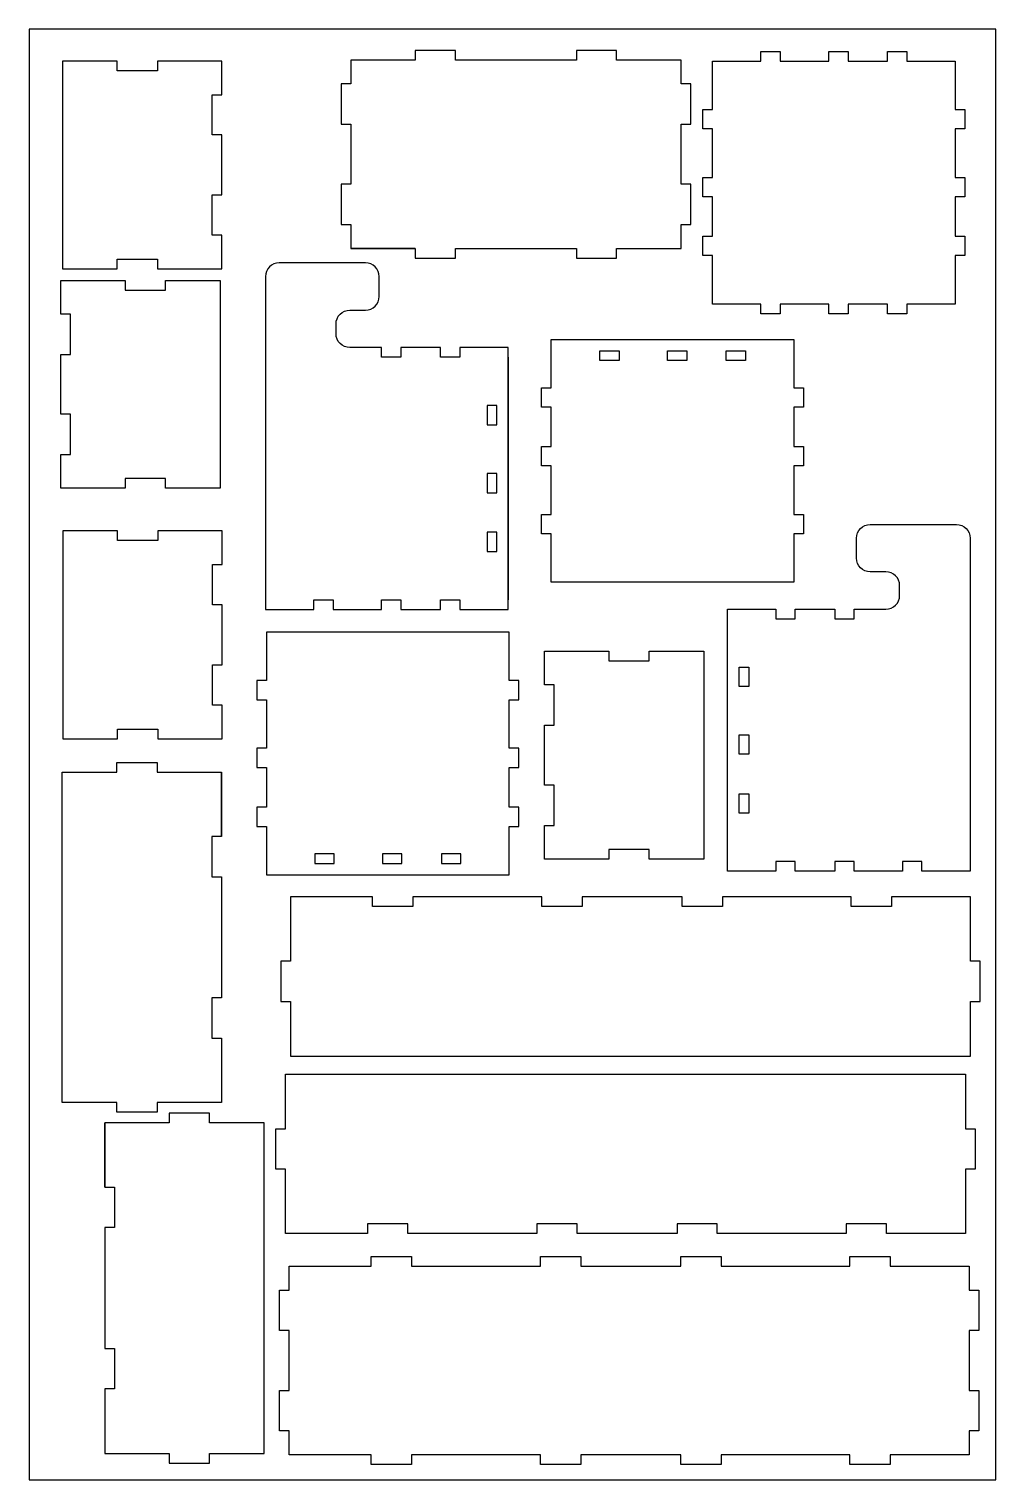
# Model space of a CAD drawing. Header units: millimetres. Extents: x 1788 to 2388, y 12174 to 13074.
import ezdxf

# ---------------------------------------------------------------- set-up
doc = ezdxf.new("R2010")
doc.units = ezdxf.units.MM
doc.header["$MEASUREMENT"] = 0
for name, color, linetype, true_color in [('Default', 178, 'Continuous', 0x000000), ('Drawers', 1, 'Continuous', 0xff0000), ('Hanging stuff', 5, 'Continuous', 0x0000ff), ('Little drawers', 15, 'Continuous', 0xa43730)]:
    doc.layers.add(name, color=color, linetype=linetype, true_color=true_color)

msp = doc.modelspace()

# ---------------------------------------------------------------- linework, layer by layer
at = {"layer": 'Default'}
msp.add_lwpolyline([(1787.52, 12173.68), (2387.52, 12173.68), (2387.52, 13073.68), (1787.52, 13073.68)], close=True, dxfattribs=at)
at = {"layer": 'Drawers'}
for points in [[(1907.15, 12930.92), (1907.15, 12945.8), (1901.15, 12945.8), (1901.15, 12970.8), (1907.15, 12970.8), (1907.15, 13007.95), (1901.15, 13007.95), (1901.15, 13032.95), (1907.15, 13032.95), (1907.15, 13053.83), (1867.24, 13053.83), (1867.24, 13047.83), (1842.24, 13047.83), (1842.24, 13053.83), (1808.33, 13053.83), (1808.33, 12924.92), (1842.24, 12924.92), (1842.24, 12930.92), (1867.24, 12930.92), (1867.24, 12924.92), (1907.15, 12924.92)], [(1807.23, 12794.8), (1807.23, 12809.68), (1813.23, 12809.68), (1813.23, 12834.68), (1807.23, 12834.68), (1807.23, 12871.83), (1813.23, 12871.83), (1813.23, 12896.83), (1807.23, 12896.83), (1807.23, 12917.71), (1847.13, 12917.71), (1847.13, 12911.71), (1872.13, 12911.71), (1872.13, 12917.71), (1906.04, 12917.71), (1906.04, 12788.8), (1872.13, 12788.8), (1872.13, 12794.8), (1847.13, 12794.8), (1847.13, 12788.8), (1807.23, 12788.8)], [(2371.74, 12535.3), (2322.74, 12535.3), (2322.74, 12529.3), (2297.74, 12529.3), (2297.74, 12535.3), (2217.74, 12535.3), (2217.74, 12529.3), (2192.74, 12529.3), (2192.74, 12535.3), (2130.74, 12535.3), (2130.74, 12529.3), (2105.74, 12529.3), (2105.74, 12535.3), (2025.74, 12535.3), (2025.74, 12529.3), (2000.74, 12529.3), (2000.74, 12535.3), (1949.74, 12535.3), (1949.74, 12495.39), (1943.74, 12495.39), (1943.74, 12470.39), (1949.74, 12470.39), (1949.74, 12436.49), (2371.74, 12436.49), (2371.74, 12470.39), (2377.74, 12470.39), (2377.74, 12495.39), (2371.74, 12495.39)], [(2368.6, 12326.66), (2319.6, 12326.66), (2319.6, 12332.66), (2294.6, 12332.66), (2294.6, 12326.66), (2214.6, 12326.66), (2214.6, 12332.66), (2189.6, 12332.66), (2189.6, 12326.66), (2127.6, 12326.66), (2127.6, 12332.66), (2102.6, 12332.66), (2102.6, 12326.66), (2022.6, 12326.66), (2022.6, 12332.66), (1997.6, 12332.66), (1997.6, 12326.66), (1946.6, 12326.66), (1946.6, 12366.56), (1940.6, 12366.56), (1940.6, 12391.56), (1946.6, 12391.56), (1946.6, 12425.47), (2368.6, 12425.47), (2368.6, 12391.56), (2374.6, 12391.56), (2374.6, 12366.56), (2368.6, 12366.56)], [(1942.9, 12204.2), (1942.9, 12229.2), (1948.9, 12229.2), (1948.9, 12266.35), (1942.9, 12266.35), (1942.9, 12291.35), (1948.9, 12291.35), (1948.9, 12306.23), (1999.9, 12306.23), (1999.9, 12312.23), (2024.9, 12312.23), (2024.9, 12306.23), (2104.9, 12306.23), (2104.9, 12312.23), (2129.9, 12312.23), (2129.9, 12306.23), (2191.9, 12306.23), (2191.9, 12312.23), (2216.9, 12312.23), (2216.9, 12306.23), (2296.9, 12306.23), (2296.9, 12312.23), (2321.9, 12312.23), (2321.9, 12306.23), (2370.9, 12306.23), (2370.9, 12291.35), (2376.9, 12291.35), (2376.9, 12266.35), (2370.9, 12266.35), (2370.9, 12229.2), (2376.9, 12229.2), (2376.9, 12204.2), (2370.9, 12204.2), (2370.9, 12189.32), (2321.9, 12189.32), (2321.9, 12183.32), (2296.9, 12183.32), (2296.9, 12189.32), (2216.9, 12189.32), (2216.9, 12183.32), (2191.9, 12183.32), (2191.9, 12189.32), (2129.9, 12189.32), (2129.9, 12183.32), (2104.9, 12183.32), (2104.9, 12189.32), (2024.9, 12189.32), (2024.9, 12183.32), (1999.9, 12183.32), (1999.9, 12189.32), (1948.9, 12189.32), (1948.9, 12204.2)]]:
    msp.add_lwpolyline(points, close=True, dxfattribs=at)
at = {"layer": 'Hanging stuff'}
msp.add_line((2084.79, 12870.08), (2084.79, 12719.53), dxfattribs=at)
for points in [[(2362.25, 13053.67), (2362.25, 13023.67), (2368.25, 13023.67), (2368.25, 13011.67), (2362.25, 13011.67), (2362.25, 12981.67), (2368.25, 12981.67), (2368.25, 12969.67), (2362.25, 12969.67), (2362.25, 12945.11), (2368.25, 12945.11), (2368.25, 12933.11), (2362.25, 12933.11), (2362.25, 12903.11), (2332.25, 12903.11), (2332.25, 12897.11), (2320.25, 12897.11), (2320.25, 12903.11), (2295.7, 12903.11), (2295.7, 12897.11), (2283.7, 12897.11), (2283.7, 12903.11), (2253.7, 12903.11), (2253.7, 12897.11), (2241.7, 12897.11), (2241.7, 12903.11), (2211.7, 12903.11), (2211.7, 12933.11), (2205.7, 12933.11), (2205.7, 12945.11), (2211.7, 12945.11), (2211.7, 12969.67), (2205.7, 12969.67), (2205.7, 12981.67), (2211.7, 12981.67), (2211.7, 13011.67), (2205.7, 13011.67), (2205.7, 13023.67), (2211.7, 13023.67), (2211.7, 13053.67), (2241.7, 13053.67), (2241.7, 13059.67), (2253.7, 13059.67), (2253.7, 13053.67), (2283.7, 13053.67), (2283.7, 13059.67), (2295.7, 13059.67), (2295.7, 13053.67), (2320.25, 13053.67), (2320.25, 13059.67), (2332.25, 13059.67), (2332.25, 13053.67)], [(2111.61, 12772.64), (2111.61, 12802.64), (2105.61, 12802.64), (2105.61, 12814.64), (2111.61, 12814.64), (2111.61, 12839.2), (2105.61, 12839.2), (2105.61, 12851.2), (2111.61, 12851.2), (2111.61, 12881.2), (2262.16, 12881.2), (2262.16, 12851.2), (2268.16, 12851.2), (2268.16, 12839.2), (2262.16, 12839.2), (2262.16, 12814.64), (2268.16, 12814.64), (2268.16, 12802.64), (2262.16, 12802.64), (2262.16, 12772.64), (2268.16, 12772.64), (2268.16, 12760.64), (2262.16, 12760.64), (2262.16, 12730.64), (2111.61, 12730.64), (2111.61, 12760.64), (2105.61, 12760.64), (2105.61, 12772.64)], [(2141.61, 12874.1), (2153.61, 12874.1), (2153.61, 12868.1), (2141.61, 12868.1)], [(2183.61, 12874.1), (2195.61, 12874.1), (2195.61, 12868.1), (2183.61, 12868.1)], [(2220.16, 12874.1), (2232.16, 12874.1), (2232.16, 12868.1), (2220.16, 12868.1)], [(2077.7, 12828.08), (2077.7, 12840.08), (2071.7, 12840.08), (2071.7, 12828.08)], [(2077.7, 12786.08), (2077.7, 12798.08), (2071.7, 12798.08), (2071.7, 12786.08)], [(2077.7, 12749.53), (2077.7, 12761.53), (2071.7, 12761.53), (2071.7, 12749.53)], [(1934.83, 12657.59), (1934.83, 12627.59), (1928.83, 12627.59), (1928.83, 12615.59), (1934.83, 12615.59), (1934.83, 12591.03), (1928.83, 12591.03), (1928.83, 12579.03), (1934.83, 12579.03), (1934.83, 12549.03), (2085.39, 12549.03), (2085.39, 12579.03), (2091.39, 12579.03), (2091.39, 12591.03), (2085.39, 12591.03), (2085.39, 12615.59), (2091.39, 12615.59), (2091.39, 12627.59), (2085.39, 12627.59), (2085.39, 12657.59), (2091.39, 12657.59), (2091.39, 12669.59), (2085.39, 12669.59), (2085.39, 12699.59), (1934.83, 12699.59), (1934.83, 12669.59), (1928.83, 12669.59), (1928.83, 12657.59)], [(2228.07, 12665.79), (2228.07, 12677.79), (2234.07, 12677.79), (2234.07, 12665.79)], [(2228.07, 12623.79), (2228.07, 12635.79), (2234.07, 12635.79), (2234.07, 12623.79)], [(2228.07, 12587.24), (2228.07, 12599.24), (2234.07, 12599.24), (2234.07, 12587.24)], [(1964.83, 12556.13), (1976.83, 12556.13), (1976.83, 12562.13), (1964.83, 12562.13)], [(2006.83, 12556.13), (2018.83, 12556.13), (2018.83, 12562.13), (2006.83, 12562.13)], [(2043.39, 12556.13), (2055.39, 12556.13), (2055.39, 12562.13), (2043.39, 12562.13)]]:
    msp.add_lwpolyline(points, close=True, dxfattribs=at)
for points in [[(1934.24, 12876.08), (1934.24, 12713.53), (1964.24, 12713.53), (1964.24, 12719.53), (1976.24, 12719.53), (1976.24, 12713.53), (2006.24, 12713.53), (2006.24, 12719.53), (2018.24, 12719.53), (2018.24, 12713.53), (2042.79, 12713.53), (2042.79, 12719.53), (2054.79, 12719.53), (2054.79, 12713.53), (2084.79, 12713.53), (2084.79, 12876.08), (2054.79, 12876.08), (2054.79, 12870.08), (2042.79, 12870.08), (2042.79, 12876.08), (2018.24, 12876.08), (2018.24, 12870.08), (2006.24, 12870.08), (2006.24, 12876.08), (1986.51, 12876.08, -0.414214), (1978.02, 12884.58), (1978.02, 12890.76, -0.414214), (1986.51, 12899.26), (1996.3, 12899.26, 0.414214), (2004.8, 12907.75), (2004.8, 12920.12, 0.414214), (1996.3, 12928.61), (1942.74, 12928.61, 0.414214), (1934.24, 12920.12), (1934.24, 12713.53)], [(2371.53, 12713.79), (2371.53, 12551.24), (2341.53, 12551.24), (2341.53, 12557.24), (2329.53, 12557.24), (2329.53, 12551.24), (2299.53, 12551.24), (2299.53, 12557.24), (2287.53, 12557.24), (2287.53, 12551.24), (2262.97, 12551.24), (2262.97, 12557.24), (2250.97, 12557.24), (2250.97, 12551.24), (2220.97, 12551.24), (2220.97, 12713.79), (2250.97, 12713.79), (2250.97, 12707.79), (2262.97, 12707.79), (2262.97, 12713.79), (2287.53, 12713.79), (2287.53, 12707.79), (2299.53, 12707.79), (2299.53, 12713.79), (2319.26, 12713.79, 0.414214), (2327.75, 12722.29), (2327.75, 12728.47, 0.414214), (2319.26, 12736.97), (2309.47, 12736.97, -0.414214), (2300.97, 12745.46), (2300.97, 12757.83, -0.414214), (2309.47, 12766.32), (2363.03, 12766.32, -0.414214), (2371.53, 12757.83), (2371.53, 12551.24)]]:
    msp.add_lwpolyline(points, format="xyb", dxfattribs=at)
at = {"layer": 'Little drawers'}
for points in [[(2027.15, 12937.56), (2027.15, 12931.56), (2052.15, 12931.56), (2052.15, 12937.56), (2127.15, 12937.56), (2127.15, 12931.56), (2152.15, 12931.56), (2152.15, 12937.56), (2192.15, 12937.56), (2192.15, 12952.43), (2198.15, 12952.43), (2198.15, 12977.43), (2192.15, 12977.43), (2192.15, 13014.59), (2198.15, 13014.59), (2198.15, 13039.59), (2192.15, 13039.59), (2192.15, 13054.46), (2152.15, 13054.46), (2152.15, 13060.46), (2127.15, 13060.46), (2127.15, 13054.46), (2052.15, 13054.46), (2052.15, 13060.46), (2027.15, 13060.46), (2027.15, 13054.46), (1987.15, 13054.46), (1987.15, 13039.59), (1981.15, 13039.59), (1981.15, 13014.59), (1987.15, 13014.59), (1987.15, 12977.43), (1981.15, 12977.43), (1981.15, 12952.43), (1987.15, 12952.43), (1987.15, 12937.56), (2027.15, 12937.56), (1987.15, 12937.56)], [(1906.95, 12572.77), (1900.95, 12572.77), (1900.95, 12547.77), (1906.95, 12547.77), (1906.95, 12472.77), (1900.95, 12472.77), (1900.95, 12447.77), (1906.95, 12447.77), (1906.95, 12407.77), (1867.04, 12407.77), (1867.04, 12401.77), (1842.04, 12401.77), (1842.04, 12407.77), (1808.13, 12407.77), (1808.13, 12612.77), (1842.04, 12612.77), (1842.04, 12618.77), (1867.04, 12618.77), (1867.04, 12612.77), (1906.95, 12612.77), (1906.95, 12572.77), (1906.95, 12612.77)], [(1834.52, 12355.21), (1840.52, 12355.21), (1840.52, 12330.21), (1834.52, 12330.21), (1834.52, 12255.21), (1840.52, 12255.21), (1840.52, 12230.21), (1834.52, 12230.21), (1834.52, 12190.21), (1874.43, 12190.21), (1874.43, 12184.21), (1899.43, 12184.21), (1899.43, 12190.21), (1933.33, 12190.21), (1933.33, 12395.21), (1899.43, 12395.21), (1899.43, 12401.21), (1874.43, 12401.21), (1874.43, 12395.21), (1834.52, 12395.21), (1834.52, 12355.21), (1834.52, 12395.21)]]:
    msp.add_lwpolyline(points, dxfattribs=at)
for points in [[(1901.34, 12762.35), (1867.44, 12762.35), (1867.44, 12756.35), (1842.44, 12756.35), (1842.44, 12762.35), (1808.53, 12762.35), (1808.53, 12633.44), (1842.44, 12633.44), (1842.44, 12639.44), (1867.44, 12639.44), (1867.44, 12633.44), (1907.34, 12633.44), (1907.34, 12654.32), (1901.34, 12654.32), (1901.34, 12679.32), (1907.34, 12679.32), (1907.34, 12716.47), (1901.34, 12716.47), (1901.34, 12741.47), (1907.34, 12741.47), (1907.34, 12762.35)], [(2113.46, 12687.75), (2147.36, 12687.75), (2147.36, 12681.75), (2172.36, 12681.75), (2172.36, 12687.75), (2206.27, 12687.75), (2206.27, 12558.84), (2172.36, 12558.84), (2172.36, 12564.84), (2147.36, 12564.84), (2147.36, 12558.84), (2107.46, 12558.84), (2107.46, 12579.72), (2113.46, 12579.72), (2113.46, 12604.72), (2107.46, 12604.72), (2107.46, 12641.87), (2113.46, 12641.87), (2113.46, 12666.87), (2107.46, 12666.87), (2107.46, 12687.75)]]:
    msp.add_lwpolyline(points, close=True, dxfattribs=at)

doc.saveas('drawing.dxf')
